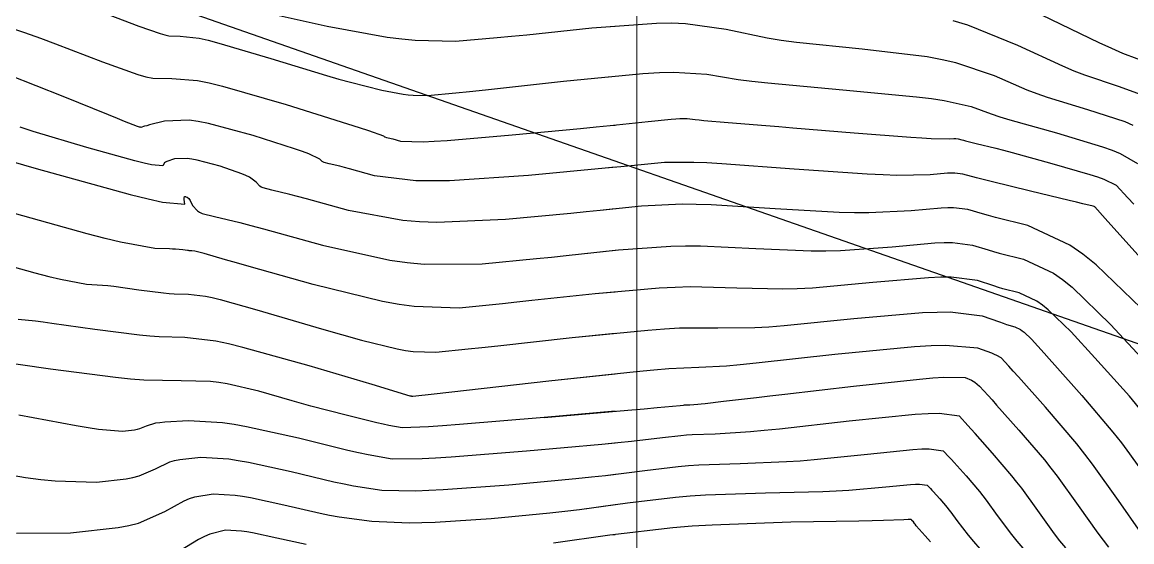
# Model space of a CAD drawing. Header units: metres. Extents: x 837475 to 838479, y 1189012 to 1191015.
# Drawn here: x 837831.4 to 837912.9, y 1190069.4 to 1190107.6 of the extents above; entities that cross this region are included whole.
import ezdxf

# ---------------------------------------------------------------- set-up
doc = ezdxf.new("R2010")
doc.units = ezdxf.units.M
doc.header["$LTSCALE"] = 0.3
doc.layers.add('COORD', color=7, linetype='Continuous', lineweight=20)
for name, color, linetype in [('COTAS 10', 1, 'Continuous'), ('COTAS INT', 252, 'Continuous'), ('VIA2', 121, 'Continuous')]:
    doc.layers.add(name, color=color, linetype=linetype)

msp = doc.modelspace()

# ---------------------------------------------------------------- linework, layer by layer
at = {"layer": 'COORD'}
msp.add_line((837876.514, 1189013.872), (837876.514, 1191013.872), dxfattribs=at)
at = {"layer": 'COTAS 10'}
for points in [[(837826.703, 1190108.448), (837831.513, 1190106.832), (837832.69, 1190106.418), (837833.799, 1190106.017), (837837.243, 1190104.692), (837839.854, 1190103.752), (837840.438, 1190103.595), (837840.962, 1190103.482), (837842.352, 1190103.451), (837844.246, 1190103.318), (837845.088, 1190103.142), (837846.068, 1190102.906), (837850.754, 1190101.55), (837855.249, 1190100.132), (837856.109, 1190099.857), (837856.802, 1190099.632), (837857.916, 1190099.242), (837857.963, 1190099.19), (837857.984, 1190099.178), (837858.009, 1190099.167), (837858.125, 1190099.137), (837858.367, 1190099.08), (837858.47, 1190099.054), (837858.589, 1190099.022), (837859.151, 1190098.866), (837860.814, 1190098.821), (837861.627, 1190098.858), (837862.593, 1190098.917), (837867.355, 1190099.313), (837872.393, 1190099.791), (837873.533, 1190099.902), (837874.562, 1190100.003), (837874.923, 1190100.041)], [(837874.562, 1190100.003), (837877.355, 1190100.293), (837879.056, 1190100.468), (837879.396, 1190100.497), (837879.679, 1190100.518), (837880.229, 1190100.522), (837880.801, 1190100.447), (837881.098, 1190100.417), (837881.455, 1190100.383), (837883.248, 1190100.229), (837885.996, 1190100.005), (837886.956, 1190099.928), (837888.002, 1190099.843), (837892.501, 1190099.482), (837896.651, 1190099.165), (837897.477, 1190099.108), (837898.164, 1190099.065), (837899.482, 1190099.024), (837899.828, 1190099.054), (837899.903, 1190099.057), (837899.969, 1190099.057), (837900.131, 1190099.037), (837900.4, 1190098.963), (837900.532, 1190098.929), (837900.69, 1190098.89), (837901.473, 1190098.7), (837902.901, 1190098.335), (837903.466, 1190098.186), (837904.105, 1190098.016), (837907.026, 1190097.226), (837909.823, 1190096.417), (837910.383, 1190096.234), (837910.85, 1190096.07), (837911.765, 1190095.625), (837912.614, 1190094.693), (837913.041, 1190094.221)], [(837827.425, 1190090.547), (837832.289, 1190089.191), (837833.299, 1190088.93), (837834.164, 1190088.719), (837836.073, 1190088.369), (837837.246, 1190088.29), (837837.647, 1190088.248), (837838.081, 1190088.199), (837839.923, 1190087.951), (837841.733, 1190087.717), (837842.146, 1190087.676), (837842.522, 1190087.646), (837843.562, 1190087.623), (837844.814, 1190087.476), (837845.324, 1190087.367), (837845.904, 1190087.228), (837848.587, 1190086.482), (837851.683, 1190085.567), (837852.523, 1190085.322), (837853.355, 1190085.08), (837856.301, 1190084.239), (837858.901, 1190083.606), (837859.516, 1190083.497), (837860.085, 1190083.415), (837861.762, 1190083.359), (837864.134, 1190083.603), (837865.143, 1190083.711), (837866.303, 1190083.837), (837871.762, 1190084.439), (837877.33, 1190084.986), (837878.56, 1190085.077), (837879.654, 1190085.141), (837882.479, 1190085.157), (837885.194, 1190085.165), (837886.218, 1190085.225), (837887.362, 1190085.311), (837892.479, 1190085.829), (837897.508, 1190086.274), (837898.596, 1190086.313), (837899.552, 1190086.316), (837901.906, 1190086.023), (837903.182, 1190085.579), (837903.458, 1190085.486), (837903.702, 1190085.406), (837904.302, 1190085.229), (837904.724, 1190085.032), (837904.854, 1190084.94), (837904.99, 1190084.832), (837905.531, 1190084.31), (837906.451, 1190083.296), (837906.827, 1190082.878), (837907.254, 1190082.402), (837909.234, 1190080.188), (837911.516, 1190077.481), (837912.134, 1190076.693), (837912.746, 1190075.89), (837914.908, 1190072.851)], [(837871.762, 1190084.439), (837874.923, 1190084.75)], [(837872.309, 1190071.819), (837875.83, 1190072.3), (837879.373, 1190072.716), (837880.452, 1190072.802), (837881.574, 1190072.875), (837885.98, 1190073.029), (837890.184, 1190073.138), (837891.178, 1190073.182), (837892.1, 1190073.232), (837894.814, 1190073.462), (837896.643, 1190073.647), (837897.005, 1190073.668), (837897.305, 1190073.676), (837897.868, 1190073.598), (837898.104, 1190073.343), (837898.197, 1190073.24), (837898.303, 1190073.123), (837898.788, 1190072.582), (837899.324, 1190071.952), (837899.462, 1190071.779), (837899.595, 1190071.607), (837900.038, 1190070.99), (837900.887, 1190069.918), (837901.276, 1190069.458), (837901.732, 1190068.928)], [(837830.936, 1190070.059), (837834.899, 1190070.098), (837838.394, 1190070.479), (837839.185, 1190070.637), (837839.899, 1190070.817), (837841.841, 1190071.656), (837843.263, 1190072.457), (837843.65, 1190072.614), (837844.034, 1190072.742), (837845.394, 1190072.97), (837847.007, 1190072.868), (837847.549, 1190072.79), (837848.133, 1190072.689), (837850.59, 1190072.141), (837853.239, 1190071.539), (837853.944, 1190071.403), (837854.637, 1190071.281), (837857.037, 1190070.954), (837859.797, 1190070.839), (837860.717, 1190070.851), (837861.704, 1190070.882), (837865.83, 1190071.154), (837870.141, 1190071.57), (837871.244, 1190071.693), (837872.309, 1190071.819), (837874.923, 1190072.176)]]:
    msp.add_lwpolyline(points, dxfattribs=at)
at = {"layer": 'COTAS INT'}
for points in [[(837837.145, 1190108.346), (837839.933, 1190107.317), (837841.483, 1190106.759), (837841.829, 1190106.666), (837842.14, 1190106.599), (837842.965, 1190106.581), (837844.348, 1190106.421), (837845.01, 1190106.265), (837845.795, 1190106.062), (837849.637, 1190104.925), (837853.705, 1190103.685), (837854.631, 1190103.416), (837855.47, 1190103.18), (837857.777, 1190102.599), (837859.353, 1190102.314), (837859.73, 1190102.265), (837860.083, 1190102.229), (837861.144, 1190102.208), (837863.223, 1190102.409), (837864.216, 1190102.514), (837865.391, 1190102.64), (837871.144, 1190103.271), (837874.923, 1190103.625)], [(837874.923, 1190107.289), (837873.206, 1190107.166), (837868.436, 1190106.656), (837867.309, 1190106.544), (837866.267, 1190106.444), (837863.206, 1190106.185), (837860.232, 1190106.245), (837859.245, 1190106.346), (837858.186, 1190106.483), (837853.772, 1190107.281), (837849.564, 1190108.204)], [(837906.264, 1190108.134), (837910.483, 1190106.105), (837911.409, 1190105.685), (837912.23, 1190105.326), (837914.318, 1190104.543)], [(837913.015, 1190100.018), (837912.415, 1190100.27), (837909.682, 1190101.154), (837906.696, 1190102.064), (837905.936, 1190102.331), (837905.206, 1190102.605), (837902.813, 1190103.653), (837899.982, 1190104.617), (837898.976, 1190104.84), (837897.873, 1190105.043), (837893.09, 1190105.613), (837888.264, 1190106.104), (837887.135, 1190106.256), (837886.096, 1190106.415), (837883.09, 1190107.05), (837880.102, 1190107.482), (837879.074, 1190107.514), (837877.959, 1190107.507), (837873.206, 1190107.166)], [(837914.078, 1190102.096), (837912, 1190102.848), (837909.463, 1190103.695), (837908.673, 1190104.008), (837907.845, 1190104.355), (837904.538, 1190105.894), (837900.84, 1190107.379), (837899.765, 1190107.693)], [(837871.144, 1190103.271), (837876.976, 1190103.818), (837878.201, 1190103.891), (837879.256, 1190103.93), (837881.66, 1190103.786), (837883.984, 1190103.387), (837884.989, 1190103.265), (837886.152, 1190103.137), (837891.66, 1190102.635), (837897.079, 1190102.121), (837898.187, 1190101.987), (837899.124, 1190101.856), (837901.087, 1190101.412), (837902.568, 1190100.856), (837903.2, 1190100.654), (837903.929, 1190100.432), (837907.364, 1190099.46), (837910.753, 1190098.443), (837911.451, 1190098.194), (837912.047, 1190097.958), (837913.332, 1190097.223)], [(837874.923, 1190096.939), (837874.187, 1190096.869), (837868.57, 1190096.34), (837862.75, 1190095.956), (837861.453, 1190095.935), (837860.294, 1190095.951), (837857.243, 1190096.318), (837855.419, 1190096.824), (837855.032, 1190096.927), (837854.697, 1190097.014), (837853.912, 1190097.196), (837853.533, 1190097.297), (837853.454, 1190097.332), (837853.386, 1190097.371), (837853.232, 1190097.539), (837852.43, 1190097.923), (837851.954, 1190098.097), (837851.367, 1190098.301), (837848.328, 1190099.285), (837845.04, 1190100.163), (837844.296, 1190100.3), (837843.624, 1190100.391), (837841.799, 1190100.337), (837840.711, 1190100.05), (837840.504, 1190099.995), (837840.337, 1190099.95), (837840.073, 1190099.873), (837840.036, 1190099.876), (837840.013, 1190099.882), (837839.984, 1190099.889), (837839.832, 1190099.931), (837838.88, 1190100.302), (837838.347, 1190100.518), (837837.697, 1190100.781), (837834.374, 1190102.14), (837830.386, 1190103.716)], [(837914.253, 1190085.949), (837910.295, 1190089.774), (837909.299, 1190090.562), (837908.346, 1190091.232), (837905.262, 1190092.673), (837902.879, 1190093.26), (837902.367, 1190093.392), (837901.92, 1190093.511), (837900.841, 1190093.831), (837899.802, 1190093.961), (837899.381, 1190093.959), (837898.9, 1190093.942), (837896.681, 1190093.746), (837893.566, 1190093.586), (837892.521, 1190093.591), (837891.397, 1190093.619), (837886.681, 1190093.897), (837881.993, 1190094.181), (837880.887, 1190094.212), (837879.865, 1190094.222), (837876.868, 1190094.084), (837873.842, 1190093.767), (837872.802, 1190093.663), (837871.674, 1190093.552), (837866.868, 1190093.095), (837861.827, 1190092.893), (837860.551, 1190092.943), (837859.326, 1190093.039), (837855.336, 1190093.77), (837852.249, 1190094.625), (837851.594, 1190094.8), (837851.026, 1190094.948), (837849.698, 1190095.256), (837849.058, 1190095.426), (837848.924, 1190095.486), (837848.809, 1190095.552), (837848.548, 1190095.836), (837848.058, 1190096.214), (837847.798, 1190096.338), (837847.484, 1190096.47), (837845.902, 1190097.021), (837844.21, 1190097.472), (837843.827, 1190097.543), (837843.481, 1190097.59), (837842.542, 1190097.562), (837841.987, 1190097.373), (837841.884, 1190097.319), (837841.802, 1190097.263), (837841.686, 1190097.055), (837840.846, 1190097.129), (837840.308, 1190097.252), (837839.637, 1190097.418), (837836.109, 1190098.39), (837832.148, 1190099.58), (837831.203, 1190099.884)], [(837825.415, 1190098.857), (837832.386, 1190096.85), (837839.29, 1190094.948), (837840.603, 1190094.621), (837841.656, 1190094.381), (837843.299, 1190094.237), (837843.266, 1190094.577), (837843.264, 1190094.642), (837843.263, 1190094.696), (837843.285, 1190094.787), (837843.339, 1190094.788), (837843.358, 1190094.785), (837843.38, 1190094.781), (837843.476, 1190094.756), (837843.602, 1190094.64), (837843.643, 1190094.578), (837843.686, 1190094.505), (837843.864, 1190094.133), (837844.231, 1190093.732), (837844.394, 1190093.64), (837844.583, 1190093.555), (837845.485, 1190093.316), (837847.356, 1190092.881), (837848.156, 1190092.673), (837849.079, 1190092.427), (837853.428, 1190091.222), (837858.359, 1190090.128), (837859.648, 1190089.952), (837860.905, 1190089.83), (837865.166, 1190089.85), (837869.161, 1190090.236), (837870.249, 1190090.346), (837871.329, 1190090.457), (837875.166, 1190090.869), (837879.02, 1190091.143), (837880.112, 1190091.167), (837881.213, 1190091.168), (837885.28, 1190090.984), (837889.329, 1190090.801), (837890.42, 1190090.803), (837891.498, 1190090.827), (837895.28, 1190091.107), (837898.436, 1190091.386), (837899.119, 1190091.41), (837899.719, 1190091.412), (837901.196, 1190091.229), (837902.341, 1190090.867), (837902.731, 1190090.757), (837903.153, 1190090.642), (837904.942, 1190090.191), (837907.138, 1190089.165), (837907.817, 1190088.688), (837908.527, 1190088.127), (837911.346, 1190085.403), (837913.932, 1190082.594)], [(837915.104, 1190088.564), (837910.955, 1190093.184), (837910.197, 1190094.028), (837910.17, 1190094.041), (837910.157, 1190094.046), (837910.14, 1190094.051), (837910.059, 1190094.075), (837909.292, 1190094.261), (837908.844, 1190094.369), (837908.294, 1190094.502), (837905.453, 1190095.185), (837902.556, 1190095.89), (837901.971, 1190096.036), (837901.48, 1190096.16), (837900.486, 1190096.434), (837899.886, 1190096.509), (837899.642, 1190096.508), (837899.364, 1190096.498), (837898.081, 1190096.385), (837895.634, 1190096.344), (837894.622, 1190096.38), (837893.465, 1190096.436), (837888.081, 1190096.81), (837882.772, 1190097.194), (837881.663, 1190097.257), (837880.71, 1190097.3), (837878.57, 1190097.299), (837876.356, 1190097.077), (837875.355, 1190096.98), (837874.187, 1190096.869)], [(837914.477, 1190078), (837912.735, 1190080.127), (837911.124, 1190081.919), (837910.661, 1190082.429), (837910.192, 1190082.945), (837908.438, 1190084.856), (837906.758, 1190086.48), (837906.336, 1190086.814), (837905.931, 1190087.099), (837904.622, 1190087.71), (837903.427, 1190088.024), (837903.095, 1190088.121), (837902.761, 1190088.223), (837901.551, 1190088.626), (837899.636, 1190088.864), (837898.858, 1190088.862), (837897.972, 1190088.83), (837893.88, 1190088.468), (837889.43, 1190088.069), (837888.319, 1190088.014), (837887.261, 1190087.983), (837883.88, 1190088.07), (837880.434, 1190088.155), (837879.336, 1190088.122), (837878.175, 1190088.065), (837873.464, 1190087.654), (837868.816, 1190087.147), (837867.696, 1190087.029), (837866.648, 1190086.919), (837863.464, 1190086.604), (837860.167, 1190086.715), (837859.048, 1190086.875), (837857.839, 1190087.09), (837852.726, 1190088.334), (837848.034, 1190089.66), (837847.09, 1190089.928), (837846.3, 1190090.152), (837844.729, 1190090.603), (837844.245, 1190090.738), (837844.14, 1190090.763), (837844.048, 1190090.782), (837843.823, 1190090.809), (837843.635, 1190090.813), (837843.567, 1190090.819), (837843.493, 1190090.826), (837843.166, 1190090.868), (837842.622, 1190090.919), (837842.41, 1190090.931), (837842.171, 1190090.943), (837841.088, 1190090.98), (837838.583, 1190091.439), (837837.449, 1190091.716), (837836.123, 1190092.059), (837829.741, 1190093.838)], [(837874.923, 1190093.88), (837873.842, 1190093.767)], [(837871.329, 1190090.457), (837874.923, 1190090.843)], [(837874.923, 1190087.781), (837873.464, 1190087.654)], [(837913.571, 1190070.128), (837911.934, 1190072.479), (837910.025, 1190075.135), (837909.451, 1190075.877), (837908.858, 1190076.621), (837906.552, 1190079.331), (837904.574, 1190081.546), (837904.187, 1190081.978), (837903.871, 1190082.332), (837903.309, 1190082.955), (837902.98, 1190083.13), (837902.81, 1190083.202), (837902.606, 1190083.283), (837901.586, 1190083.66), (837899.219, 1190083.856), (837898.166, 1190083.824), (837896.941, 1190083.754), (837891.078, 1190083.19), (837885.294, 1190082.553), (837884.118, 1190082.437), (837883.126, 1190082.347), (837881.078, 1190082.243), (837878.875, 1190082.128), (837877.785, 1190082.032), (837876.486, 1190081.907), (837870.06, 1190081.224), (837861.621, 1190080.287), (837860.06, 1190080.114), (837860.003, 1190080.115), (837859.984, 1190080.118), (837859.963, 1190080.122), (837859.875, 1190080.143), (837858.676, 1190080.5), (837857.955, 1190080.715), (837857.065, 1190080.981), (837852.446, 1190082.36), (837847.563, 1190083.718), (837846.507, 1190083.97), (837845.58, 1190084.169), (837843.301, 1190084.437), (837841.409, 1190084.479), (837840.725, 1190084.534), (837839.973, 1190084.608), (837836.68, 1190085.034), (837833.54, 1190085.479), (837832.884, 1190085.566), (837832.321, 1190085.636), (837831.058, 1190085.758)], [(837874.923, 1190079.02), (837869.703, 1190078.565), (837863.481, 1190078.047), (837862.245, 1190077.953), (837861.221, 1190077.88), (837859.279, 1190077.798), (837858.306, 1190077.976), (837857.892, 1190078.068), (837857.416, 1190078.178), (837855.174, 1190078.73), (837852.577, 1190079.409), (837851.876, 1190079.6), (837851.184, 1190079.792), (837848.75, 1190080.495), (837846.426, 1190081.044), (837845.802, 1190081.138), (837845.187, 1190081.208), (837843.04, 1190081.251), (837840.296, 1190081.312), (837839.304, 1190081.392), (837838.213, 1190081.499), (837833.437, 1190082.117), (837828.999, 1190082.76)], [(837869.703, 1190078.565), (837875.86, 1190079.102), (837877.055, 1190079.207), (837878.028, 1190079.294), (837879.703, 1190079.452), (837879.955, 1190079.481), (837880.032, 1190079.487), (837880.112, 1190079.493), (837880.426, 1190079.504), (837881.006, 1190079.545), (837881.254, 1190079.57), (837881.539, 1190079.6), (837882.886, 1190079.755), (837885.323, 1190080.043), (837886.296, 1190080.157), (837887.399, 1190080.286), (837892.46, 1190080.873), (837897.309, 1190081.387), (837898.279, 1190081.47), (837899.087, 1190081.526), (837900.656, 1190081.513), (837901.13, 1190081.304), (837901.246, 1190081.236), (837901.357, 1190081.164), (837901.706, 1190080.869), (837902.339, 1190080.178), (837902.629, 1190079.857), (837902.969, 1190079.479), (837904.611, 1190077.643), (837906.475, 1190075.454), (837906.954, 1190074.852), (837907.418, 1190074.253), (837908.96, 1190072.107), (837910.4, 1190070.075), (837910.799, 1190069.548), (837911.198, 1190069.036)], [(837874.923, 1190081.741), (837870.06, 1190081.224)], [(837874.923, 1190076.683), (837873.953, 1190076.591), (837868.412, 1190076.095), (837862.889, 1190075.659), (837861.736, 1190075.586), (837860.746, 1190075.533), (837858.532, 1190075.517), (837856.777, 1190075.822), (837856.077, 1190075.973), (837855.284, 1190076.152), (837851.649, 1190077.04), (837847.83, 1190077.89), (837846.923, 1190078.047), (837846.079, 1190078.17), (837843.574, 1190078.327), (837841.828, 1190078.225), (837841.464, 1190078.185), (837841.152, 1190078.139), (837840.457, 1190077.93), (837839.975, 1190077.722), (837839.798, 1190077.677), (837839.602, 1190077.638), (837838.734, 1190077.543), (837836.961, 1190077.69), (837836.194, 1190077.804), (837835.307, 1190077.949), (837831.104, 1190078.734)], [(837908.043, 1190069), (837907.625, 1190069.518), (837907.229, 1190070.023), (837905.986, 1190071.735), (837904.81, 1190073.371), (837904.457, 1190073.828), (837904.091, 1190074.287), (837902.67, 1190075.956), (837901.383, 1190077.392), (837901.102, 1190077.703), (837900.854, 1190077.977), (837900.228, 1190078.653), (837898.734, 1190078.86), (837897.939, 1190078.838), (837896.978, 1190078.782), (837892.127, 1190078.292), (837887.009, 1190077.712), (837885.878, 1190077.599), (837884.873, 1190077.507), (837882.277, 1190077.345), (837880.599, 1190077.287), (837880.172, 1190077.259), (837879.761, 1190077.226), (837878.412, 1190077.068), (837876.122, 1190076.802), (837875.118, 1190076.702), (837873.953, 1190076.591)], [(837874.215, 1190074.31), (837877.121, 1190074.684), (837879.567, 1190074.971), (837880.312, 1190075.031), (837881.087, 1190075.081), (837884.129, 1190075.187), (837887.528, 1190075.322), (837888.528, 1190075.39), (837889.554, 1190075.472), (837893.471, 1190075.877), (837896.81, 1190076.214), (837897.472, 1190076.253), (837898.02, 1190076.268), (837899.048, 1190076.125), (837899.479, 1190075.66), (837899.65, 1190075.472), (837899.843, 1190075.257), (837900.729, 1190074.269), (837901.708, 1190073.119), (837901.959, 1190072.804), (837902.203, 1190072.489), (837903.012, 1190071.363), (837904.058, 1190069.97), (837904.45, 1190069.488), (837904.887, 1190068.964)], [(837826.817, 1190074.989), (837831.598, 1190074.164), (837832.725, 1190074.019), (837833.767, 1190073.911), (837836.817, 1190073.82), (837838.998, 1190074.059), (837839.491, 1190074.157), (837839.937, 1190074.269), (837841.149, 1190074.793), (837842.208, 1190075.298), (837842.557, 1190075.4), (837842.931, 1190075.484), (837844.484, 1190075.648), (837846.543, 1190075.519), (837847.236, 1190075.418), (837847.982, 1190075.29), (837851.12, 1190074.59), (837854.262, 1190073.846), (837855.011, 1190073.688), (837855.707, 1190073.552), (837857.785, 1190073.235), (837860.272, 1190073.186), (837861.226, 1190073.218), (837862.296, 1190073.271), (837867.121, 1190073.624), (837872.047, 1190074.081), (837873.181, 1190074.198), (837874.215, 1190074.31), (837874.923, 1190074.401)], [(837898.102, 1190069.428), (837897.716, 1190069.865), (837897.065, 1190070.618), (837896.988, 1190070.725), (837896.964, 1190070.755), (837896.941, 1190070.785), (837896.848, 1190070.894), (837896.763, 1190070.988), (837896.745, 1190071.009), (837896.729, 1190071.027), (837896.688, 1190071.071), (837896.59, 1190071.084), (837896.538, 1190071.083), (837896.475, 1190071.079), (837896.158, 1190071.047), (837894.645, 1190070.992), (837893.828, 1190070.973), (837892.839, 1190070.953), (837887.831, 1190070.871), (837882.062, 1190070.669), (837880.592, 1190070.574), (837879.179, 1190070.462), (837874.538, 1190069.915)], [(837852.217, 1190069.232), (837850.061, 1190069.692), (837848.285, 1190070.088), (837847.862, 1190070.161), (837847.47, 1190070.218), (837846.304, 1190070.291), (837845.136, 1190070.001), (837844.743, 1190069.828), (837844.319, 1190069.616), (837842.533, 1190068.519)], [(837874.923, 1190069.96), (837874.538, 1190069.915), (837870.403, 1190069.327)]]:
    msp.add_lwpolyline(points, dxfattribs=at)
at = {"layer": 'VIA2'}
msp.add_line((837782.889, 1190129.548), (837921.915, 1190081.012), dxfattribs=at)

doc.saveas('drawing.dxf')
